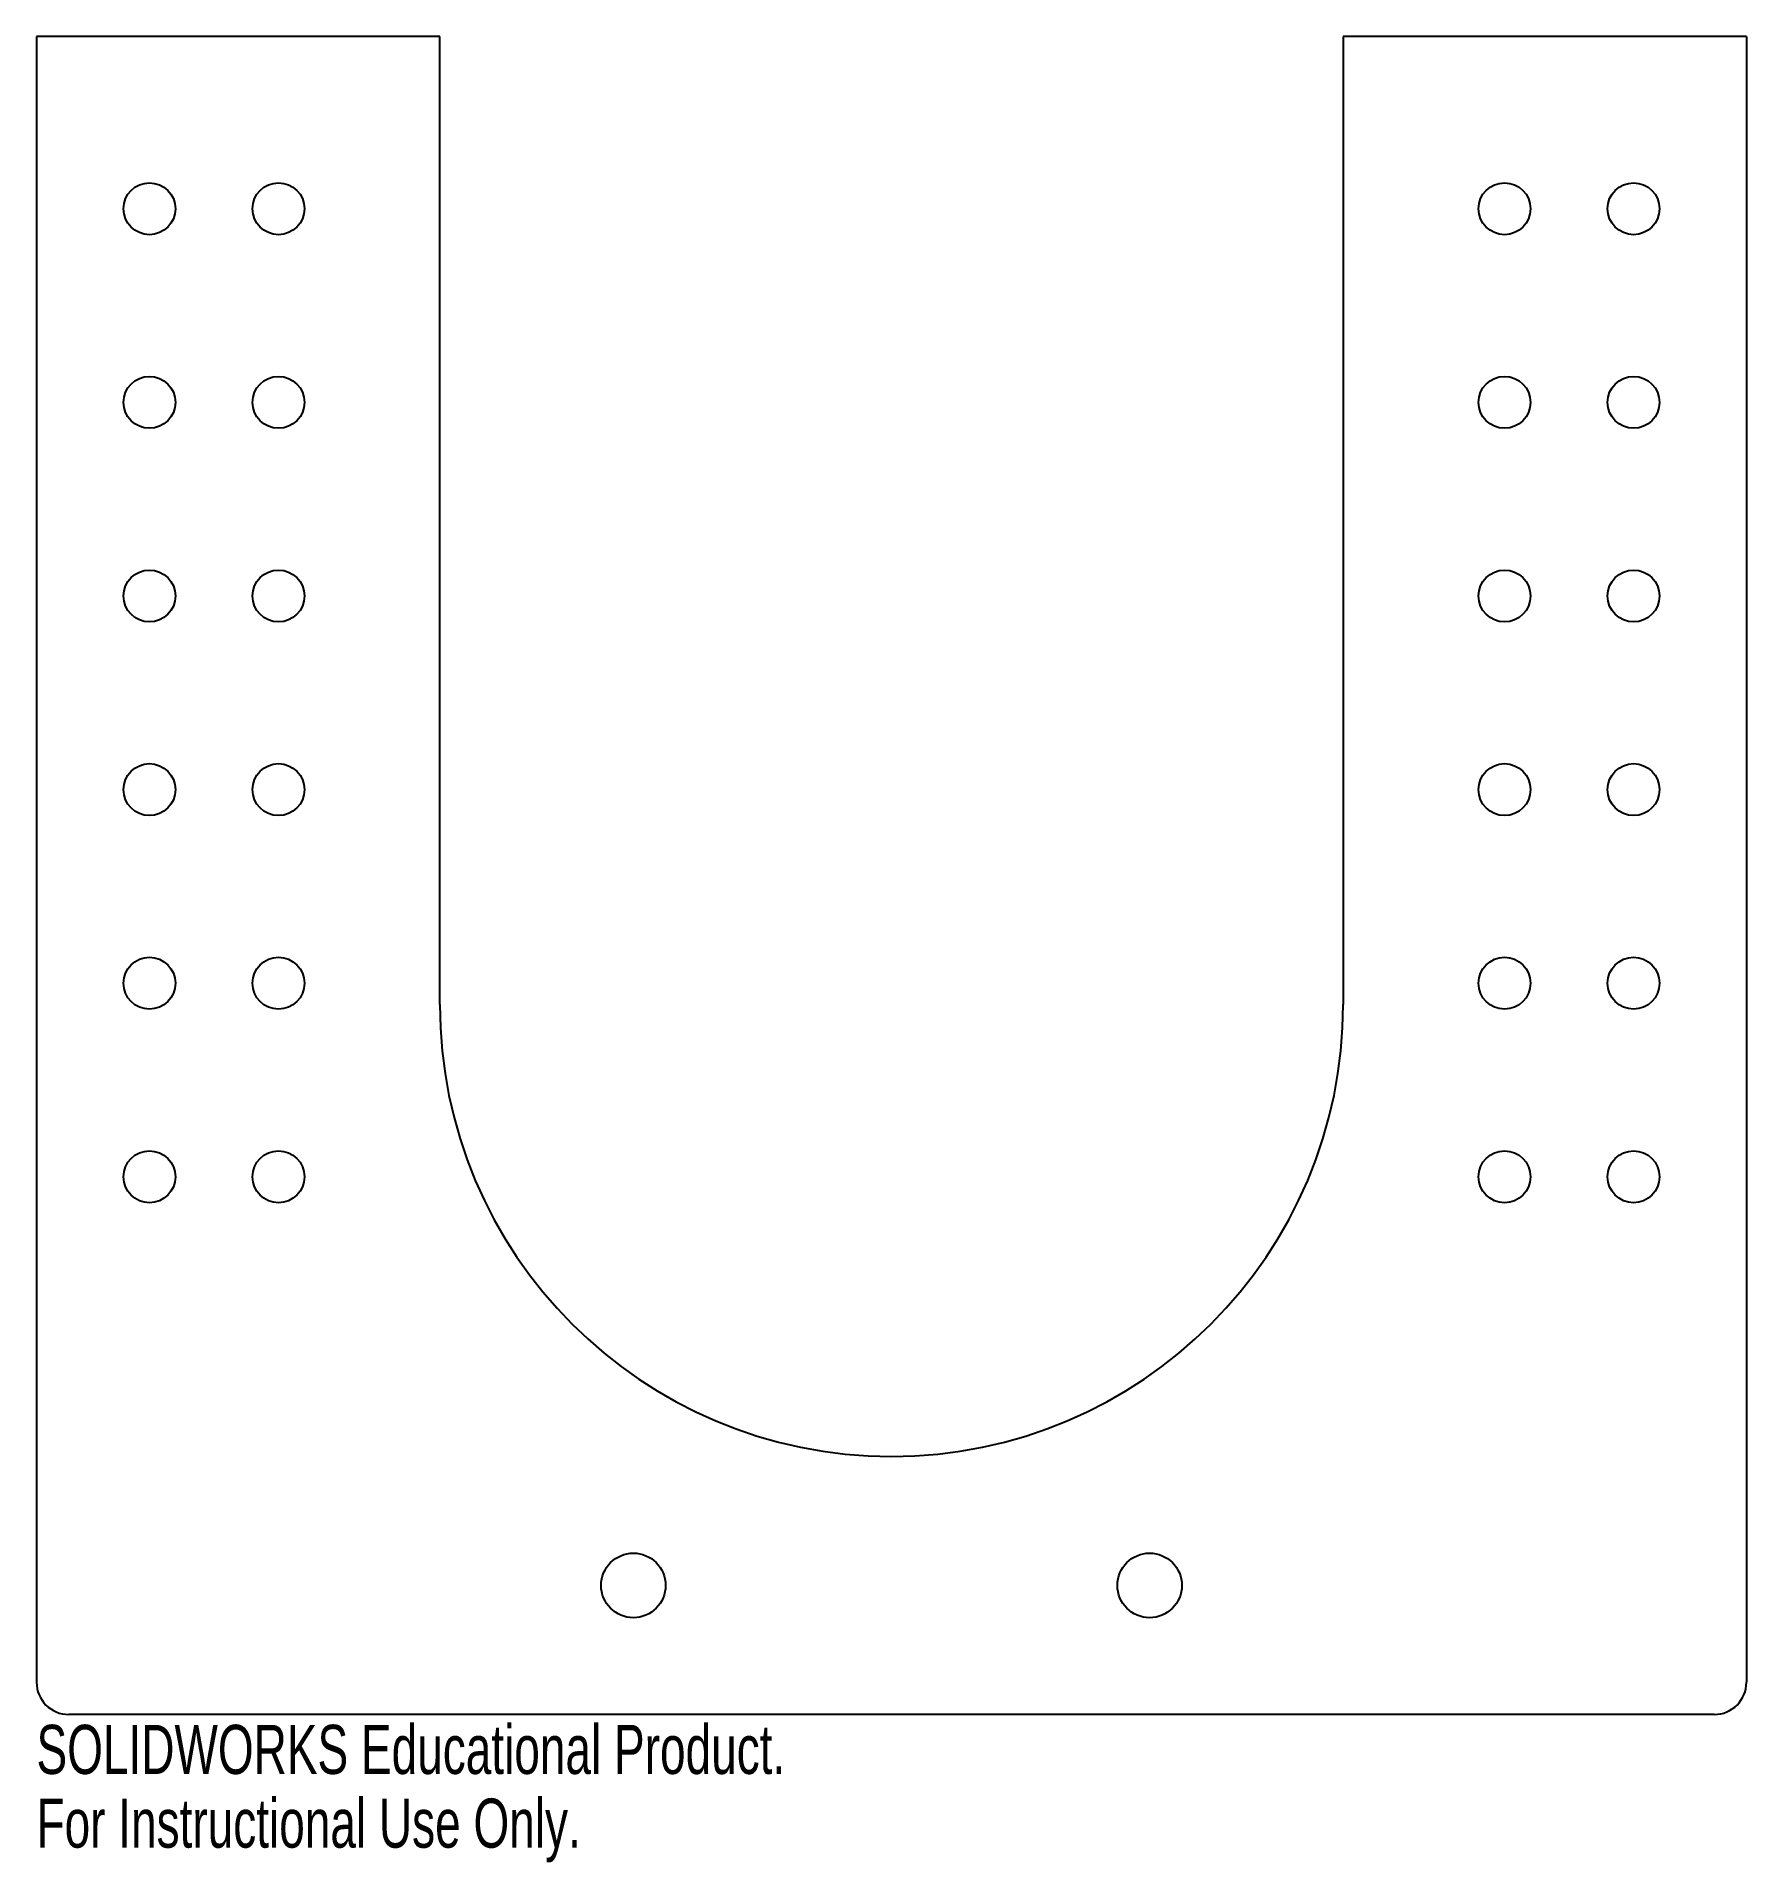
# Model space of a CAD drawing. Header units: inches. Extents: x -3.31 to 3.31, y -3.82 to 3.25.
import ezdxf

# ---------------------------------------------------------------- set-up
doc = ezdxf.new("R2010")
doc.units = ezdxf.units.IN
doc.header["$MEASUREMENT"] = 0
doc.styles.add('SLDTEXTSTYLE0', font='TXT', dxfattribs={"width": 0.7})

msp = doc.modelspace()

# ---------------------------------------------------------------- linework, layer by layer
at = {"color": 7, "linetype": 'Continuous', "lineweight": 25}
for p, q in [((-1.75, 3.25), (-3.3125, 3.25)), ((-3.3125, 3.25), (-3.3125, -3.125)), ((-1.75, -0.5), (-1.75, 3.25)), ((1.75, 3.25), (1.75, -0.5)), ((3.3125, 3.25), (1.75, 3.25)), ((3.3125, 3.25), (3.3125, -3.125)), ((3.1875, -3.25), (-3.1875, -3.25))]:
    msp.add_line(p, q, dxfattribs=at)
for centre, radius in [((-2.875, 2.5828), 0.1005), ((-2.375, 2.5828), 0.1005), ((2.375, 2.5828), 0.1005), ((2.875, 2.5828), 0.1005), ((-2.875, 1.8328), 0.1005), ((-2.375, 1.8328), 0.1005), ((2.375, 1.8328), 0.1005), ((2.875, 1.8328), 0.1005), ((-2.875, 1.0828), 0.1005), ((-2.375, 1.0828), 0.1005), ((2.375, 1.0828), 0.1005), ((2.875, 1.0828), 0.1005), ((-2.875, 0.3328), 0.1005), ((-2.375, 0.3328), 0.1005), ((2.375, 0.3328), 0.1005), ((2.875, 0.3328), 0.1005), ((-2.875, -0.4172), 0.1005), ((-2.375, -0.4172), 0.1005), ((2.375, -0.4172), 0.1005), ((2.875, -0.4172), 0.1005), ((-2.875, -1.1672), 0.1005), ((-2.375, -1.1672), 0.1005), ((2.375, -1.1672), 0.1005), ((2.875, -1.1672), 0.1005), ((-1, -2.75), 0.125), ((1, -2.75), 0.125)]:
    msp.add_circle(centre, radius, dxfattribs=at)
for centre, radius, start, end in [((0, -0.5), 1.75, 180, 0), ((-3.1875, -3.125), 0.125, 180, 270), ((3.1875, -3.125), 0.125, 270, 0)]:
    msp.add_arc(centre, radius, start, end, dxfattribs=at)

# ---------------------------------------------------------------- texts
at = {"color": 7, "linetype": 'Continuous', "char_height": 0.1903, "attachment_point": 1, "style": 'SLDTEXTSTYLE0'}
for s, insert in [('SOLIDWORKS Educational Product.', (-3.3125, -3.2901)), ('For Instructional Use Only.', (-3.3125, -3.5756))]:
    msp.add_mtext(s, dxfattribs=dict(at, insert=insert))

doc.saveas('drawing.dxf')
